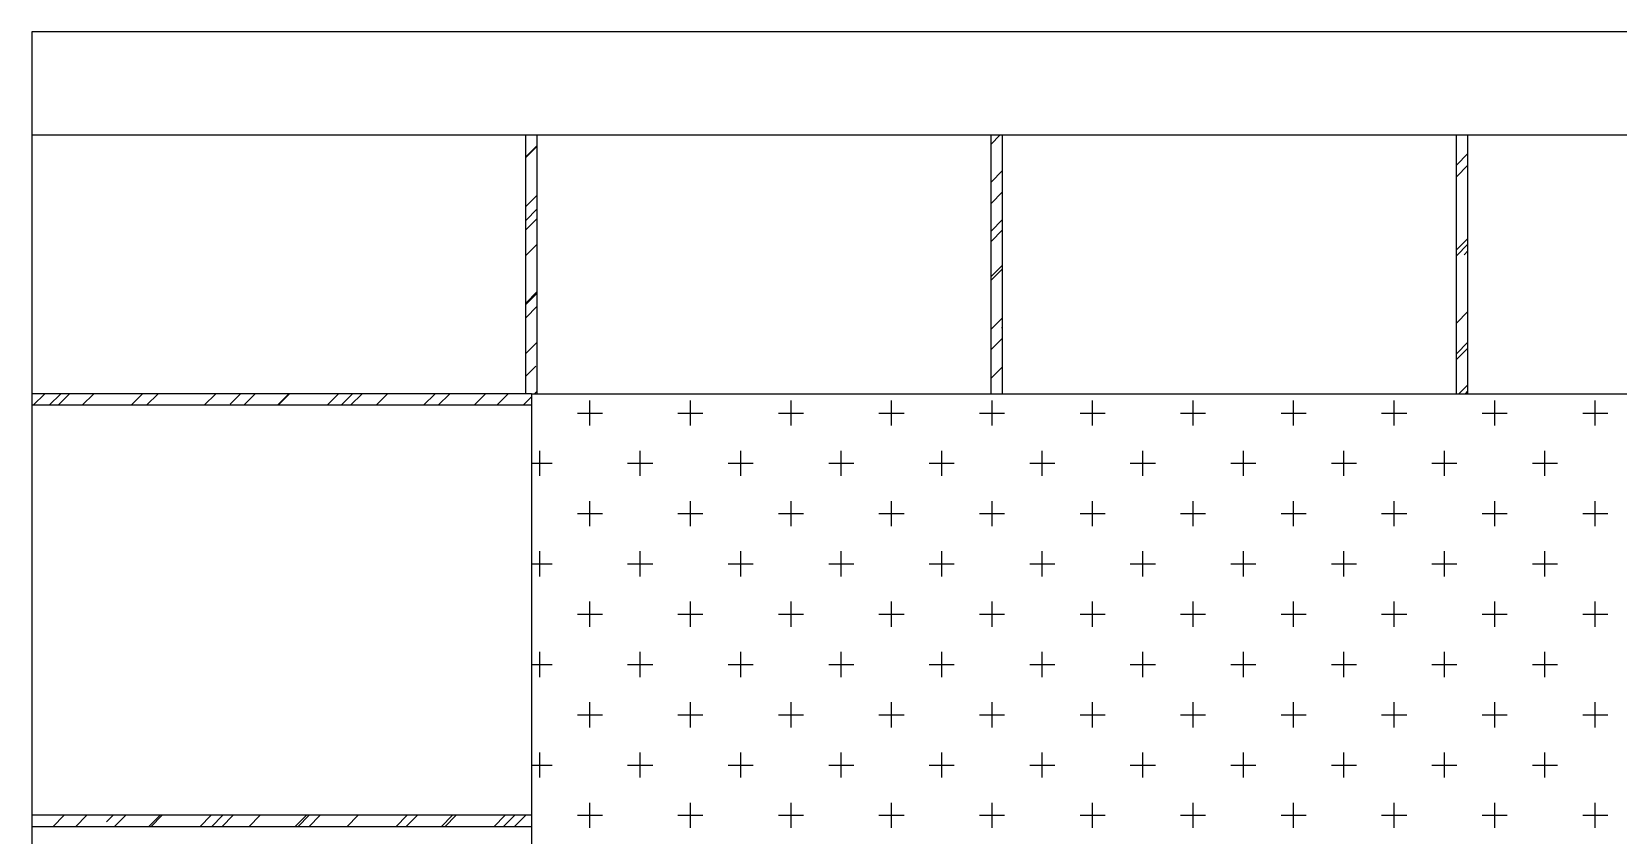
# Model space of a CAD drawing. Header units: millimetres. Extents: x 450898 to 739469, y -912654 to -458543.
# Drawn here: x 479513 to 482274, y -873022 to -871624 of the extents above; entities that cross this region are included whole.
import ezdxf

# ---------------------------------------------------------------- set-up
doc = ezdxf.new("R2010")
doc.units = ezdxf.units.MM
doc.header["$MEASUREMENT"] = 0
doc.header["$PDMODE"] = 3
doc.layers.get('DEFPOINTS').update_dxf_attribs({"linetype": 'CONTINUOUS'})

msp = doc.modelspace()

# ---------------------------------------------------------------- hatches: boundary and pattern name
at = {"layer": 'DEFPOINTS'}
h = msp.add_hatch(dxfattribs=at)
h.set_pattern_fill('AR-RROOF', color=44, scale=90, angle=45, style=0)
h.paths.add_polyline_path([(480372.7, -872254.1), (480382.7, -872254.1), (480392.7, -872254.1), (480392.7, -871804.1), (480372.7, -871804.1)])
h.paths.add_polyline_path([(479512.7, -872254.1), (479512.7, -872274.1), (480382.7, -872274.1), (480382.7, -872254.1)])
h.paths.add_polyline_path([(481202.7, -871804.1), (481182.7, -871804.1), (481182.7, -872254.1), (481202.7, -872254.1)])
h.paths.add_polyline_path([(482012.7, -871804.1), (481992.7, -871804.1), (481992.7, -872254.1), (482012.7, -872254.1)])
h = msp.add_hatch(dxfattribs=at)
h.set_pattern_fill('AR-RROOF', color=44, scale=90, angle=45, style=0)
h.paths.add_polyline_path([(482822.7, -871804.1), (482802.7, -871804.1), (482802.7, -872254.1), (482812.7, -872254.1), (482822.7, -872254.1)])
h.paths.add_polyline_path([(483682.7, -872987.4), (482812.7, -872987.4), (482812.7, -872997.4), (482812.7, -873007.4), (483682.7, -873007.4)])
h.paths.add_polyline_path([(480382.7, -872987.4), (479512.7, -872987.4), (479512.7, -873007.4), (480382.7, -873007.4)])
h.paths.add_polyline_path([(480382.7, -873730.8), (479512.7, -873730.8), (479512.7, -873750.8), (480382.7, -873750.8)])
h.paths.add_polyline_path([(483682.7, -873730.8), (482812.7, -873730.8), (482812.7, -873750.8), (483682.7, -873750.8)])

# ---------------------------------------------------------------- linework, layer by layer
for p, q in [((479512.7, -871624.1), (479512.7, -874484.1)), ((483682.7, -871624.1), (479512.7, -871624.1)), ((483682.7, -871804.1), (479512.7, -871804.1)), ((480382.7, -872254.1), (480382.7, -874484.1)), ((480382.7, -872254.1), (482812.7, -872254.1))]:
    msp.add_line(p, q, dxfattribs=at)
at = {"layer": 'DEFPOINTS', "color": 4}
for p, q in [((480372.7, -872254.1), (480372.7, -871804.1)), ((480392.7, -872254.1), (480392.7, -871804.1)), ((481182.7, -872254.1), (481182.7, -871804.1)), ((481202.7, -872254.1), (481202.7, -871804.1)), ((481992.7, -872254.1), (481992.7, -871804.1)), ((482012.7, -872254.1), (482012.7, -871804.1)), ((480382.7, -872254.1), (479512.7, -872254.1)), ((480382.7, -872274.1), (479512.7, -872274.1)), ((480382.7, -872987.4), (479512.7, -872987.4)), ((480382.7, -873007.4), (479512.7, -873007.4))]:
    msp.add_line(p, q, dxfattribs=at)
at = {"layer": 'DEFPOINTS', "color": 251}
for p, q in [((480484.4, -872309.4), (480484.4, -872265.6)), ((480659.4, -872309.4), (480659.4, -872265.6)), ((480834.4, -872309.4), (480834.4, -872265.6)), ((481009.4, -872309.4), (481009.4, -872265.6)), ((481184.4, -872309.4), (481184.4, -872265.6)), ((481359.4, -872309.4), (481359.4, -872265.6)), ((481534.4, -872309.4), (481534.4, -872265.6)), ((481709.4, -872309.4), (481709.4, -872265.6)), ((481884.4, -872309.4), (481884.4, -872265.6)), ((482059.4, -872309.4), (482059.4, -872265.6)), ((482234.4, -872309.4), (482234.4, -872265.6)), ((480462.5, -872287.5), (480506.2, -872287.5)), ((480637.5, -872287.5), (480681.2, -872287.5)), ((480812.5, -872287.5), (480856.2, -872287.5)), ((480987.5, -872287.5), (481031.2, -872287.5)), ((481162.5, -872287.5), (481206.2, -872287.5)), ((481337.5, -872287.5), (481381.2, -872287.5)), ((481512.5, -872287.5), (481556.2, -872287.5)), ((481687.5, -872287.5), (481731.2, -872287.5)), ((481862.5, -872287.5), (481906.2, -872287.5)), ((482037.5, -872287.5), (482081.2, -872287.5)), ((482212.5, -872287.5), (482256.2, -872287.5)), ((480396.9, -872396.9), (480396.9, -872353.1)), ((480571.9, -872396.9), (480571.9, -872353.1)), ((480746.9, -872396.9), (480746.9, -872353.1)), ((480921.9, -872396.9), (480921.9, -872353.1)), ((481096.9, -872396.9), (481096.9, -872353.1)), ((481271.9, -872396.9), (481271.9, -872353.1)), ((481446.9, -872396.9), (481446.9, -872353.1)), ((481621.9, -872396.9), (481621.9, -872353.1)), ((481796.9, -872396.9), (481796.9, -872353.1)), ((481971.9, -872396.9), (481971.9, -872353.1)), ((482146.9, -872396.9), (482146.9, -872353.1)), ((480382.7, -872375), (480418.7, -872375)), ((480550, -872375), (480593.7, -872375)), ((480725, -872375), (480768.7, -872375)), ((480900, -872375), (480943.7, -872375)), ((481075, -872375), (481118.7, -872375)), ((481250, -872375), (481293.7, -872375)), ((481425, -872375), (481468.7, -872375)), ((481600, -872375), (481643.7, -872375)), ((481775, -872375), (481818.7, -872375)), ((481950, -872375), (481993.7, -872375)), ((482125, -872375), (482168.7, -872375)), ((480484.4, -872484.4), (480484.4, -872440.6)), ((480659.4, -872484.4), (480659.4, -872440.6)), ((480834.4, -872484.4), (480834.4, -872440.6)), ((481009.4, -872484.4), (481009.4, -872440.6)), ((481184.4, -872484.4), (481184.4, -872440.6)), ((481359.4, -872484.4), (481359.4, -872440.6)), ((481534.4, -872484.4), (481534.4, -872440.6)), ((481709.4, -872484.4), (481709.4, -872440.6)), ((481884.4, -872484.4), (481884.4, -872440.6)), ((482059.4, -872484.4), (482059.4, -872440.6)), ((482234.4, -872484.4), (482234.4, -872440.6)), ((480462.5, -872462.5), (480506.2, -872462.5)), ((480637.5, -872462.5), (480681.2, -872462.5)), ((480812.5, -872462.5), (480856.2, -872462.5)), ((480987.5, -872462.5), (481031.2, -872462.5)), ((481162.5, -872462.5), (481206.2, -872462.5)), ((481337.5, -872462.5), (481381.2, -872462.5)), ((481512.5, -872462.5), (481556.2, -872462.5)), ((481687.5, -872462.5), (481731.2, -872462.5)), ((481862.5, -872462.5), (481906.2, -872462.5)), ((482037.5, -872462.5), (482081.2, -872462.5)), ((482212.5, -872462.5), (482256.2, -872462.5)), ((480396.9, -872571.9), (480396.9, -872528.1)), ((480571.9, -872571.9), (480571.9, -872528.1)), ((480746.9, -872571.9), (480746.9, -872528.1)), ((480921.9, -872571.9), (480921.9, -872528.1)), ((481096.9, -872571.9), (481096.9, -872528.1)), ((481271.9, -872571.9), (481271.9, -872528.1)), ((481446.9, -872571.9), (481446.9, -872528.1)), ((481621.9, -872571.9), (481621.9, -872528.1)), ((481796.9, -872571.9), (481796.9, -872528.1)), ((481971.9, -872571.9), (481971.9, -872528.1)), ((482146.9, -872571.9), (482146.9, -872528.1)), ((480382.7, -872550), (480418.7, -872550)), ((480550, -872550), (480593.7, -872550)), ((480725, -872550), (480768.7, -872550)), ((480900, -872550), (480943.7, -872550)), ((481075, -872550), (481118.7, -872550)), ((481250, -872550), (481293.7, -872550)), ((481425, -872550), (481468.7, -872550)), ((481600, -872550), (481643.7, -872550)), ((481775, -872550), (481818.7, -872550)), ((481950, -872550), (481993.7, -872550)), ((482125, -872550), (482168.7, -872550)), ((480462.5, -872637.5), (480506.2, -872637.5)), ((480484.4, -872659.4), (480484.4, -872615.6)), ((480637.5, -872637.5), (480681.2, -872637.5)), ((480659.4, -872659.4), (480659.4, -872615.6)), ((480812.5, -872637.5), (480856.2, -872637.5)), ((480834.4, -872659.4), (480834.4, -872615.6)), ((480987.5, -872637.5), (481031.2, -872637.5)), ((481009.4, -872659.4), (481009.4, -872615.6)), ((481162.5, -872637.5), (481206.2, -872637.5)), ((481184.4, -872659.4), (481184.4, -872615.6)), ((481337.5, -872637.5), (481381.2, -872637.5)), ((481359.4, -872659.4), (481359.4, -872615.6)), ((481512.5, -872637.5), (481556.2, -872637.5)), ((481534.4, -872659.4), (481534.4, -872615.6)), ((481687.5, -872637.5), (481731.2, -872637.5)), ((481709.4, -872659.4), (481709.4, -872615.6)), ((481862.5, -872637.5), (481906.2, -872637.5)), ((481884.4, -872659.4), (481884.4, -872615.6)), ((482037.5, -872637.5), (482081.2, -872637.5)), ((482059.4, -872659.4), (482059.4, -872615.6)), ((482212.5, -872637.5), (482256.2, -872637.5)), ((482234.4, -872659.4), (482234.4, -872615.6)), ((480396.9, -872746.9), (480396.9, -872703.1)), ((480571.9, -872746.9), (480571.9, -872703.1)), ((480746.9, -872746.9), (480746.9, -872703.1)), ((480921.9, -872746.9), (480921.9, -872703.1)), ((481096.9, -872746.9), (481096.9, -872703.1)), ((481271.9, -872746.9), (481271.9, -872703.1)), ((481446.9, -872746.9), (481446.9, -872703.1)), ((481621.9, -872746.9), (481621.9, -872703.1)), ((481796.9, -872746.9), (481796.9, -872703.1)), ((481971.9, -872746.9), (481971.9, -872703.1)), ((482146.9, -872746.9), (482146.9, -872703.1)), ((480382.7, -872725), (480418.7, -872725)), ((480550, -872725), (480593.7, -872725)), ((480725, -872725), (480768.7, -872725)), ((480900, -872725), (480943.7, -872725)), ((481075, -872725), (481118.7, -872725)), ((481250, -872725), (481293.7, -872725)), ((481425, -872725), (481468.7, -872725)), ((481600, -872725), (481643.7, -872725)), ((481775, -872725), (481818.7, -872725)), ((481950, -872725), (481993.7, -872725)), ((482125, -872725), (482168.7, -872725)), ((480484.4, -872834.4), (480484.4, -872790.6)), ((480659.4, -872834.4), (480659.4, -872790.6)), ((480834.4, -872834.4), (480834.4, -872790.6)), ((481009.4, -872834.4), (481009.4, -872790.6)), ((481184.4, -872834.4), (481184.4, -872790.6)), ((481359.4, -872834.4), (481359.4, -872790.6)), ((481534.4, -872834.4), (481534.4, -872790.6)), ((481709.4, -872834.4), (481709.4, -872790.6)), ((481884.4, -872834.4), (481884.4, -872790.6)), ((482059.4, -872834.4), (482059.4, -872790.6)), ((482234.4, -872834.4), (482234.4, -872790.6)), ((480462.5, -872812.5), (480506.2, -872812.5)), ((480637.5, -872812.5), (480681.2, -872812.5)), ((480812.5, -872812.5), (480856.2, -872812.5)), ((480987.5, -872812.5), (481031.2, -872812.5)), ((481162.5, -872812.5), (481206.2, -872812.5)), ((481337.5, -872812.5), (481381.2, -872812.5)), ((481512.5, -872812.5), (481556.2, -872812.5)), ((481687.5, -872812.5), (481731.2, -872812.5)), ((481862.5, -872812.5), (481906.2, -872812.5)), ((482037.5, -872812.5), (482081.2, -872812.5)), ((482212.5, -872812.5), (482256.2, -872812.5)), ((480396.9, -872921.9), (480396.9, -872878.1)), ((480571.9, -872921.9), (480571.9, -872878.1)), ((480746.9, -872921.9), (480746.9, -872878.1)), ((480921.9, -872921.9), (480921.9, -872878.1)), ((481096.9, -872921.9), (481096.9, -872878.1)), ((481271.9, -872921.9), (481271.9, -872878.1)), ((481446.9, -872921.9), (481446.9, -872878.1)), ((481621.9, -872921.9), (481621.9, -872878.1)), ((481796.9, -872921.9), (481796.9, -872878.1)), ((481971.9, -872921.9), (481971.9, -872878.1)), ((482146.9, -872921.9), (482146.9, -872878.1)), ((480382.7, -872900), (480418.7, -872900)), ((480550, -872900), (480593.7, -872900)), ((480725, -872900), (480768.7, -872900)), ((480900, -872900), (480943.7, -872900)), ((481075, -872900), (481118.7, -872900)), ((481250, -872900), (481293.7, -872900)), ((481425, -872900), (481468.7, -872900)), ((481600, -872900), (481643.7, -872900)), ((481775, -872900), (481818.7, -872900)), ((481950, -872900), (481993.7, -872900)), ((482125, -872900), (482168.7, -872900)), ((480484.4, -873009.4), (480484.4, -872965.6)), ((480659.4, -873009.4), (480659.4, -872965.6)), ((480834.4, -873009.4), (480834.4, -872965.6)), ((481009.4, -873009.4), (481009.4, -872965.6)), ((481184.4, -873009.4), (481184.4, -872965.6)), ((481359.4, -873009.4), (481359.4, -872965.6)), ((481534.4, -873009.4), (481534.4, -872965.6)), ((481709.4, -873009.4), (481709.4, -872965.6)), ((481884.4, -873009.4), (481884.4, -872965.6)), ((482059.4, -873009.4), (482059.4, -872965.6)), ((482234.4, -873009.4), (482234.4, -872965.6)), ((480462.5, -872987.5), (480506.2, -872987.5)), ((480637.5, -872987.5), (480681.2, -872987.5)), ((480812.5, -872987.5), (480856.2, -872987.5)), ((480987.5, -872987.5), (481031.2, -872987.5)), ((481162.5, -872987.5), (481206.2, -872987.5)), ((481337.5, -872987.5), (481381.2, -872987.5)), ((481512.5, -872987.5), (481556.2, -872987.5)), ((481687.5, -872987.5), (481731.2, -872987.5)), ((481862.5, -872987.5), (481906.2, -872987.5)), ((482037.5, -872987.5), (482081.2, -872987.5)), ((482212.5, -872987.5), (482256.2, -872987.5))]:
    msp.add_line(p, q, dxfattribs=at)
at = {"layer": 'DEFPOINTS'}
for p in [(481192.7, -872254.1), (482002.7, -872254.1)]:
    msp.add_point(p, dxfattribs=at)

doc.saveas('drawing.dxf')
